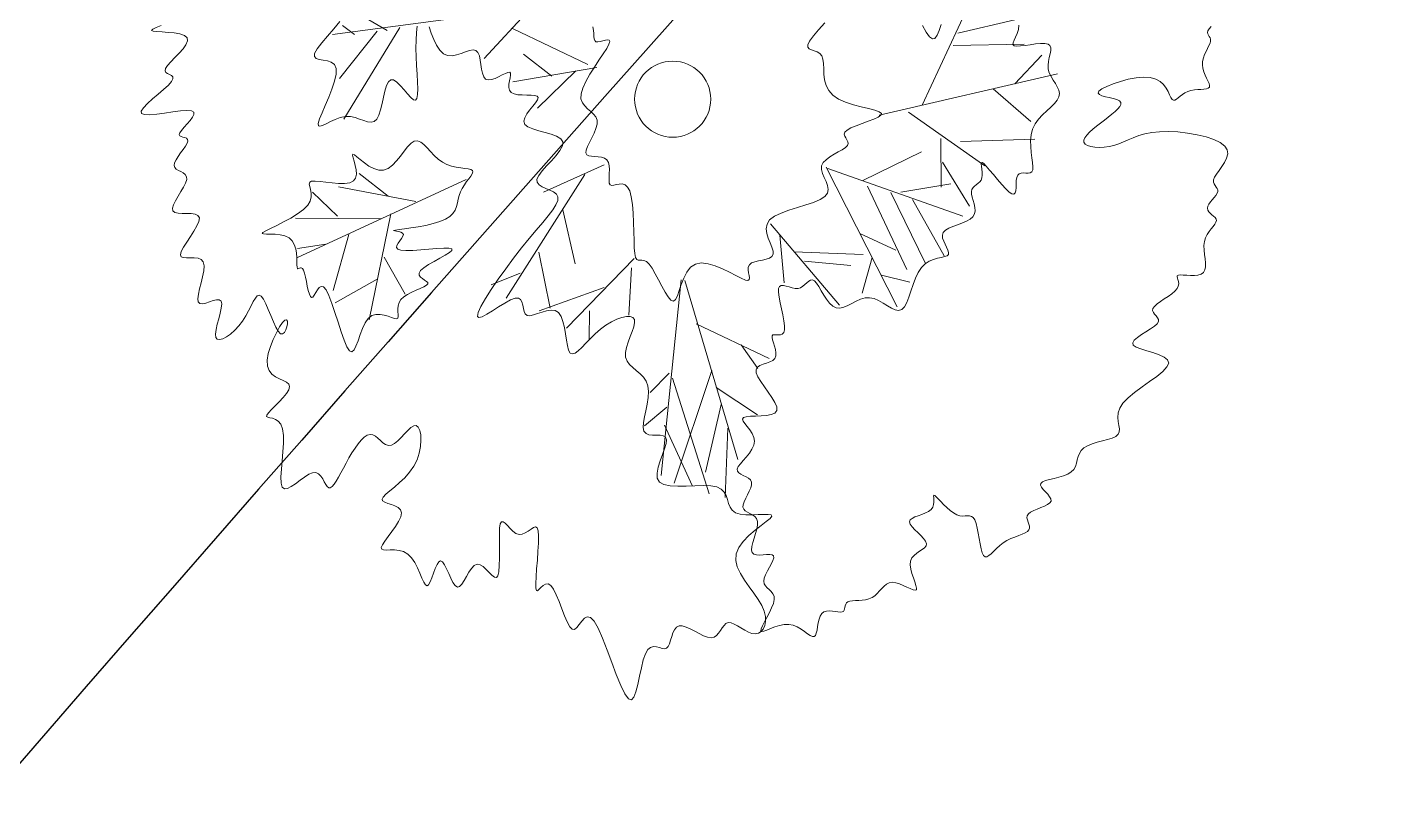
# Model space of a CAD drawing. Extents: x 2080 to 102394, y 2071 to 93424.
# Drawn here: x 83510.2 to 83609.7, y 82899.8 to 82956.6 of the extents above; entities that cross this region are included whole.
import ezdxf

# ---------------------------------------------------------------- set-up
doc = ezdxf.new("R2010")
doc.units = 0
doc.header["$LTSCALE"] = 20
doc.header["$MEASUREMENT"] = 0
doc.layers.add('casuanut tree', color=100, linetype='Continuous', lineweight=5)
doc.layers.add('road', color=2, linetype='Continuous')

# ---------------------------------------------------------------- blocks, each defined once
blk = doc.blocks.new('tr')
at = {"layer": 'casuanut tree'}
for p, q in [((-0.487, 0.2409), (-0.5413, 0.2922)), ((-0.1428, 0.2137), (-0.5866, 0.256)), ((-0.5473, 0.2469), (-0.5654, 0.2681)), ((-0.4628, 0.2409), (-0.6017, 0.0989)), ((-0.5051, 0.2439), (-0.5926, 0.1744)), ((-0.2213, 0.2197), (-0.3239, 0.1502)), ((-0.1398, 0.0959), (-0.2605, 0.1925)), ((-0.2092, 0.0898), (-0.2515, 0.1412)), ((-0.1247, 0.0868), (-0.2817, 0.0959)), ((-0.1639, 0.0898), (-0.2485, 0.0385)), ((0.445, -0.1163), (0.5666, 0.0392)), ((-0.6532, -0.073), (-0.6884, -0.0189)), ((-0.5062, -0.0793), (-0.6394, -0.0202)), ((-0.5539, -0.0579), (-0.5967, -0.0051)), ((0.526, -0.0217), (0.6544, -0.0487)), ((0.5395, -0.0014), (0.6476, -0.0014)), ((-0.4069, -0.0604), (-0.7425, -0.1308)), ((-0.5766, -0.0956), (-0.7299, -0.0592)), ((0.6206, -0.1163), (0.6814, -0.0758)), ((-0.5565, -0.0906), (-0.6394, -0.2729)), ((-0.1911, -0.1005), (-0.3843, -0.2908)), ((-0.1519, -0.0915), (-0.2726, -0.1156)), ((-0.6859, -0.1183), (-0.7387, -0.1145)), ((-0.6407, -0.1107), (-0.6922, -0.205)), ((0.3639, -0.1163), (0.7017, -0.1163)), ((0.4179, -0.1231), (0.5328, -0.2516)), ((0.5801, -0.1163), (0.6341, -0.1907)), ((-0.5866, -0.166), (-0.564, -0.2415)), ((-0.2454, -0.1549), (-0.2454, -0.2576)), ((0.2467, -0.1881), (0.3161, -0.4691)), ((0.249, -0.1907), (0.472, -0.3327)), ((0.307, -0.2274), (0.4248, -0.2002)), ((0.4652, -0.1839), (0.445, -0.2718)), ((0.499, -0.1975), (0.6341, -0.2245)), ((-0.608, -0.2025), (-0.6935, -0.2276)), ((-0.3058, -0.2214), (-0.3088, -0.3271)), ((-0.3481, -0.2516), (-0.4054, -0.2606)), ((0.3131, -0.2395), (0.3493, -0.4056)), ((0.458, -0.2274), (0.4882, -0.318)), ((-0.1368, -0.2727), (-0.2877, -0.3694)), ((0.1229, -0.2667), (0.2134, -0.4419)), ((0.3523, -0.2606), (0.3855, -0.4026)), ((0.3704, -0.2637), (0.464, -0.2697)), ((-0.1458, -0.2878), (-0.17, -0.3724)), ((0.135, -0.2908), (0.1229, -0.3785)), ((0.3885, -0.2818), (0.4218, -0.3966)), ((-0.2032, -0.312), (-0.33, -0.3271)), ((0.1531, -0.3271), (0.2768, -0.3603)), ((0.2799, -0.3211), (0.3372, -0.3664)), ((-0.2394, -0.3482), (-0.2515, -0.3996)), ((-0.0613, -0.3301), (-0.179, -0.6745)), ((-0.0552, -0.3331), (-0.0341, -0.6775)), ((0.1682, -0.3482), (0.2497, -0.3754)), ((0.2919, -0.3694), (0.2587, -0.4298)), ((-0.0526, -0.416), (0.0645, -0.5084)), ((0.301, -0.4056), (0.3493, -0.4298)), ((0.0195, -0.4723), (0.0397, -0.5219)), ((-0.1217, -0.4933), (-0.1639, -0.5204)), ((-0.1179, -0.5039), (-0.0999, -0.727)), ((-0.0436, -0.5061), (-0.1585, -0.6932)), ((-0.1398, -0.5537), (-0.1881, -0.5778)), ((-0.0432, -0.5386), (0.0202, -0.605)), ((-0.0413, -0.5715), (-0.0976, -0.6865)), ((-0.1517, -0.585), (-0.1269, -0.7067))]:
    blk.add_line(p, q, dxfattribs=at)
at = {"layer": 'casuanut tree', "color": 2}
blk.add_line((-0.0391, -0.6166), (-0.0729, -0.7406), dxfattribs=at)
at = {"layer": 'casuanut tree'}
for points in [[(0.4787, 0.0268), (0.4826, 0.0136), (0.4867, 0.0038), (0.4911, -0.0014), (0.496, -0.0013), (0.5013, 0.0033), (0.507, 0.0112), (0.5128, 0.0211)], [(0.6525, -0.0124), (0.6498, -0.0202), (0.646, -0.027), (0.6417, -0.0328), (0.6378, -0.0378), (0.6349, -0.0418), (0.6338, -0.0451), (0.6352, -0.0476), (0.6397, -0.0494), (0.6467, -0.0506), (0.6553, -0.0516), (0.6649, -0.0524), (0.6747, -0.0533), (0.6839, -0.0546), (0.6916, -0.0563), (0.6972, -0.0589), (0.7, -0.0623), (0.7005, -0.0665), (0.6992, -0.0715), (0.6967, -0.0772), (0.6937, -0.0833), (0.6907, -0.0899), (0.6883, -0.0968), (0.687, -0.1039), (0.6874, -0.1112), (0.6891, -0.1184), (0.6914, -0.1256), (0.6939, -0.1327), (0.6961, -0.1395), (0.6973, -0.1461), (0.6971, -0.1523), (0.6949, -0.158), (0.6904, -0.1633), (0.6838, -0.1683), (0.6759, -0.1732), (0.6671, -0.1783), (0.6579, -0.1838), (0.649, -0.19), (0.6409, -0.1971), (0.6341, -0.2054), (0.6291, -0.2148), (0.6256, -0.2252), (0.6233, -0.236), (0.6219, -0.2466), (0.6209, -0.2567), (0.62, -0.2657), (0.6189, -0.2732), (0.6172, -0.2786), (0.6147, -0.2817), (0.6114, -0.2828), (0.6076, -0.2825), (0.6034, -0.2816), (0.5992, -0.2804), (0.5951, -0.2797), (0.5912, -0.28), (0.588, -0.282), (0.5853, -0.2859), (0.5832, -0.2913), (0.5815, -0.2975), (0.5798, -0.3037), (0.578, -0.3091), (0.5759, -0.313), (0.5733, -0.3148), (0.5699, -0.3135), (0.5657, -0.3089), (0.5608, -0.3014), (0.5555, -0.292), (0.55, -0.2816), (0.5446, -0.271), (0.5395, -0.2611), (0.5351, -0.2528), (0.5317, -0.247), (0.5292, -0.2444), (0.5277, -0.2446), (0.5268, -0.247), (0.5263, -0.251), (0.5259, -0.2561), (0.5253, -0.2616), (0.5243, -0.2671), (0.5226, -0.2718), (0.5201, -0.2755), (0.5169, -0.2782), (0.5132, -0.2802), (0.5094, -0.282), (0.5057, -0.2837), (0.5024, -0.2858), (0.4997, -0.2885), (0.4979, -0.2921), (0.4971, -0.2969), (0.4971, -0.3027), (0.4975, -0.309), (0.4977, -0.3156), (0.4975, -0.3222), (0.4965, -0.3284), (0.4941, -0.3339), (0.49, -0.3383), (0.484, -0.3415), (0.4764, -0.3436), (0.4678, -0.3451), (0.4589, -0.3462), (0.4501, -0.3473), (0.442, -0.3488), (0.4352, -0.3509), (0.4303, -0.3541), (0.4276, -0.3585), (0.4268, -0.3639), (0.4274, -0.37), (0.4286, -0.3762), (0.4301, -0.3823), (0.4313, -0.3879), (0.4315, -0.3925), (0.4303, -0.3958), (0.4273, -0.3976), (0.4225, -0.3982), (0.4164, -0.3982), (0.4092, -0.3982), (0.4013, -0.3986), (0.393, -0.4001), (0.3845, -0.4031), (0.3763, -0.4082), (0.3685, -0.4157), (0.3612, -0.4251), (0.3543, -0.4355), (0.3477, -0.4462), (0.3414, -0.4564), (0.3353, -0.4652), (0.3293, -0.472), (0.3234, -0.4758), (0.3174, -0.4762), (0.3114, -0.4737), (0.3053, -0.469), (0.299, -0.463), (0.2924, -0.4564), (0.2855, -0.45), (0.2782, -0.4445), (0.2704, -0.4409), (0.2622, -0.4395), (0.2536, -0.44), (0.2449, -0.4417), (0.2362, -0.444), (0.2278, -0.4461), (0.2199, -0.4475), (0.2127, -0.4475), (0.2063, -0.4454), (0.2008, -0.4407), (0.1963, -0.434), (0.1925, -0.4259), (0.1892, -0.4171), (0.1863, -0.4082), (0.1836, -0.3999), (0.1809, -0.3929), (0.1781, -0.3879), (0.175, -0.3853), (0.1716, -0.3848), (0.1679, -0.3859), (0.1639, -0.3879), (0.1596, -0.3903), (0.1551, -0.3927), (0.1504, -0.3943), (0.1455, -0.3947), (0.1403, -0.3934), (0.1351, -0.3911), (0.13, -0.3881), (0.125, -0.3852), (0.1205, -0.383), (0.1165, -0.3821), (0.1131, -0.3832), (0.1105, -0.3868), (0.1089, -0.3933), (0.1079, -0.4022), (0.1074, -0.4128), (0.1072, -0.4242), (0.1069, -0.4358), (0.1064, -0.4467), (0.1055, -0.4561), (0.1038, -0.4634), (0.1013, -0.4679), (0.098, -0.4701), (0.0944, -0.4706), (0.0906, -0.47), (0.0869, -0.4689), (0.0835, -0.468), (0.0808, -0.4678), (0.079, -0.469), (0.0783, -0.4721), (0.0783, -0.4767), (0.0788, -0.4823), (0.0793, -0.4886), (0.0795, -0.4951), (0.079, -0.5012), (0.0775, -0.5066), (0.0745, -0.5107), (0.0699, -0.5134), (0.0641, -0.5148), (0.0576, -0.5156), (0.051, -0.5164), (0.0449, -0.5175), (0.0398, -0.5196), (0.0364, -0.5232), (0.0351, -0.5288), (0.0364, -0.5367), (0.0396, -0.5464), (0.044, -0.5574), (0.0488, -0.5688), (0.0532, -0.5799), (0.0565, -0.5902), (0.0578, -0.5989), (0.0565, -0.6054), (0.0519, -0.6091), (0.0448, -0.6104), (0.0358, -0.6101), (0.0258, -0.6086), (0.0158, -0.6067), (0.0065, -0.6049), (-0.0013, -0.6039), (-0.0066, -0.6043), (-0.0088, -0.6065), (-0.0086, -0.6104), (-0.0066, -0.6157), (-0.0036, -0.622), (-0.0003, -0.6291), (0.0025, -0.6366), (0.004, -0.6442), (0.0036, -0.6516), (0.0006, -0.6585), (-0.0044, -0.6649), (-0.0107, -0.6709), (-0.0178, -0.6764), (-0.0249, -0.6814), (-0.0313, -0.6861), (-0.0363, -0.6904), (-0.0392, -0.6944), (-0.0396, -0.6981), (-0.0379, -0.7015), (-0.0348, -0.7049), (-0.0308, -0.7082), (-0.0265, -0.7117), (-0.0227, -0.7153), (-0.02, -0.7193), (-0.0189, -0.7237), (-0.02, -0.7286), (-0.0228, -0.7339), (-0.0268, -0.7394), (-0.0315, -0.745), (-0.0361, -0.7505), (-0.0403, -0.7559), (-0.0434, -0.7609), (-0.0448, -0.7654), (-0.0442, -0.7693), (-0.042, -0.7729), (-0.0386, -0.7762), (-0.0347, -0.7795), (-0.0308, -0.783), (-0.0274, -0.7869), (-0.0252, -0.7915), (-0.0246, -0.7969), (-0.026, -0.8033), (-0.029, -0.8105), (-0.0331, -0.818), (-0.0375, -0.8257), (-0.0417, -0.8331), (-0.0451, -0.84), (-0.0471, -0.8461), (-0.0471, -0.851), (-0.0446, -0.8546), (-0.0402, -0.857), (-0.0344, -0.8585), (-0.0281, -0.8596), (-0.0218, -0.8606), (-0.0162, -0.8616), (-0.012, -0.8632), (-0.0099, -0.8657), (-0.0104, -0.8692), (-0.0129, -0.8736), (-0.017, -0.8788), (-0.0219, -0.8844), (-0.0271, -0.8903), (-0.0319, -0.8963), (-0.0358, -0.902), (-0.0381, -0.9074), (-0.0383, -0.9122), (-0.037, -0.9165), (-0.0345, -0.9206), (-0.0316, -0.9247), (-0.0288, -0.9289), (-0.0267, -0.9335), (-0.0258, -0.9387), (-0.0268, -0.9446), (-0.03, -0.9513), (-0.035, -0.9587), (-0.041, -0.9662), (-0.0475, -0.9737), (-0.0537, -0.9807), (-0.059, -0.9869), (-0.0626, -0.9918), (-0.064, -0.9953), (-0.0626, -0.9969), (-0.0587, -0.9972), (-0.0529, -0.9965), (-0.0455, -0.9953), (-0.0372, -0.9941), (-0.0283, -0.9934), (-0.0195, -0.9936), (-0.0111, -0.9953), (-0.0035, -0.9987), (0.0032, -1.0034), (0.0091, -1.0089), (0.0143, -1.0146), (0.0188, -1.0199), (0.0228, -1.0243), (0.0264, -1.0271), (0.0295, -1.0279), (0.0323, -1.0263), (0.0349, -1.0226), (0.0375, -1.0174), (0.04, -1.0113), (0.0428, -1.0049), (0.0458, -0.9988), (0.0492, -0.9935), (0.0531, -0.9896), (0.0576, -0.9876), (0.0626, -0.9872), (0.0678, -0.9879), (0.073, -0.9895), (0.078, -0.9914), (0.0827, -0.9933), (0.0869, -0.9947), (0.0903, -0.9953), (0.0928, -0.9947), (0.0946, -0.9931), (0.096, -0.9909), (0.0972, -0.9882), (0.0984, -0.9855), (0.0999, -0.9829), (0.102, -0.9808), (0.1049, -0.9795), (0.1088, -0.9791), (0.1135, -0.9795), (0.119, -0.9804), (0.1249, -0.9815), (0.1312, -0.9824), (0.1375, -0.983), (0.1439, -0.9829), (0.15, -0.9817), (0.1557, -0.9795), (0.1611, -0.9764), (0.1663, -0.9728), (0.1714, -0.9692), (0.1764, -0.966), (0.1816, -0.9635), (0.187, -0.9623), (0.1927, -0.9626), (0.1988, -0.9648), (0.2051, -0.9683), (0.2113, -0.9728), (0.2172, -0.9774), (0.2226, -0.9816), (0.2273, -0.9849), (0.2309, -0.9867), (0.2333, -0.9863), (0.2343, -0.9833), (0.2342, -0.9781), (0.2335, -0.9713), (0.2326, -0.9634), (0.2318, -0.955), (0.2315, -0.9466), (0.2323, -0.9388), (0.2344, -0.9322), (0.2382, -0.927), (0.2432, -0.9232), (0.249, -0.9204), (0.255, -0.9181), (0.2606, -0.916), (0.2654, -0.9138), (0.2689, -0.911), (0.2704, -0.9074), (0.2697, -0.9026), (0.2673, -0.8968), (0.2636, -0.8905), (0.2593, -0.8839), (0.2551, -0.8773), (0.2516, -0.8711), (0.2494, -0.8656), (0.249, -0.8612), (0.2511, -0.858), (0.2551, -0.8559), (0.2607, -0.8545), (0.2672, -0.8536), (0.2742, -0.8527), (0.2812, -0.8517), (0.2876, -0.8501), (0.293, -0.8477), (0.2969, -0.8442), (0.2995, -0.84), (0.3011, -0.8355), (0.3021, -0.8312), (0.3027, -0.8274), (0.3032, -0.8247), (0.304, -0.8234), (0.3053, -0.824), (0.3074, -0.8268), (0.3103, -0.8313), (0.3137, -0.8372), (0.3177, -0.8438), (0.3221, -0.8508), (0.3269, -0.8574), (0.3318, -0.8633), (0.3369, -0.8679), (0.3419, -0.8709), (0.3468, -0.8726), (0.3515, -0.8736), (0.3559, -0.8743), (0.3597, -0.8752), (0.363, -0.877), (0.3655, -0.88), (0.3673, -0.8848), (0.3681, -0.8918), (0.3682, -0.9005), (0.3679, -0.9102), (0.3674, -0.9203), (0.3669, -0.9303), (0.3668, -0.9393), (0.3672, -0.947), (0.3684, -0.9524), (0.3706, -0.9554), (0.3738, -0.956), (0.3779, -0.9548), (0.3827, -0.9523), (0.3884, -0.9489), (0.3947, -0.945), (0.4016, -0.9412), (0.4089, -0.9378), (0.4167, -0.9353), (0.4246, -0.9335), (0.4324, -0.9322), (0.4399, -0.9312), (0.4467, -0.9302), (0.4526, -0.9291), (0.4574, -0.9276), (0.4607, -0.9254), (0.4625, -0.9225), (0.463, -0.9189), (0.4628, -0.9149), (0.4623, -0.9108), (0.4619, -0.9066), (0.4621, -0.9026), (0.4635, -0.899), (0.4664, -0.8961), (0.4711, -0.894), (0.4772, -0.8924), (0.4842, -0.8912), (0.4915, -0.8902), (0.4986, -0.889), (0.5048, -0.8875), (0.5097, -0.8855), (0.5125, -0.8826), (0.513, -0.8787), (0.5117, -0.8741), (0.5092, -0.869), (0.506, -0.8637), (0.503, -0.8585), (0.5008, -0.8537), (0.5, -0.8496), (0.5013, -0.8465), (0.5051, -0.8446), (0.5111, -0.8435), (0.5187, -0.8431), (0.5273, -0.843), (0.5364, -0.8428), (0.5454, -0.8422), (0.5538, -0.841), (0.5609, -0.8386), (0.5664, -0.8351), (0.5706, -0.8304), (0.5739, -0.8251), (0.5768, -0.8195), (0.5798, -0.8138), (0.5833, -0.8085), (0.5877, -0.8039), (0.5936, -0.8003), (0.6012, -0.798), (0.6102, -0.7967), (0.6199, -0.796), (0.6299, -0.7957), (0.6396, -0.7953), (0.6484, -0.7945), (0.6557, -0.7929), (0.6611, -0.7902), (0.6642, -0.7861), (0.6656, -0.7808), (0.666, -0.7745), (0.6663, -0.7674), (0.6674, -0.7597), (0.6698, -0.7518), (0.6746, -0.7439), (0.6825, -0.7361), (0.694, -0.7287), (0.7081, -0.7216), (0.7238, -0.7149), (0.7397, -0.7083), (0.7546, -0.702), (0.7674, -0.6957), (0.7768, -0.6894), (0.7816, -0.6831), (0.781, -0.6768), (0.776, -0.6704), (0.7678, -0.664), (0.7577, -0.6578), (0.7471, -0.6518), (0.7373, -0.6461), (0.7296, -0.6407), (0.7253, -0.6358), (0.7254, -0.6314), (0.7293, -0.6274), (0.736, -0.6238), (0.7445, -0.6205), (0.7538, -0.6172), (0.763, -0.6141), (0.7711, -0.6109), (0.7771, -0.6076), (0.7803, -0.6042), (0.7812, -0.6005), (0.7804, -0.5968), (0.7787, -0.593), (0.7766, -0.5892), (0.7751, -0.5855), (0.7746, -0.5818), (0.776, -0.5783), (0.7797, -0.5751), (0.7853, -0.5719), (0.7924, -0.5689), (0.8002, -0.5658), (0.8082, -0.5627), (0.8159, -0.5595), (0.8226, -0.5561), (0.8278, -0.5524), (0.831, -0.5485), (0.8327, -0.5444), (0.8331, -0.5405), (0.833, -0.5368), (0.8327, -0.5336), (0.8327, -0.531), (0.8335, -0.5294), (0.8357, -0.5288), (0.8394, -0.5293), (0.8446, -0.5307), (0.8508, -0.5326), (0.8575, -0.5345), (0.8644, -0.5361), (0.871, -0.5368), (0.8769, -0.5364), (0.8818, -0.5344), (0.8854, -0.5305), (0.8878, -0.525), (0.8893, -0.5182), (0.8904, -0.5106), (0.8913, -0.5025), (0.8924, -0.4943), (0.894, -0.4864), (0.8965, -0.4792), (0.8999, -0.4729), (0.9042, -0.4676), (0.909, -0.463), (0.9138, -0.459), (0.9183, -0.4556), (0.9223, -0.4524), (0.9252, -0.4494), (0.9269, -0.4465), (0.9269, -0.4435), (0.9257, -0.4404), (0.9237, -0.4372), (0.9212, -0.434), (0.9188, -0.4307), (0.9167, -0.4273), (0.9155, -0.424), (0.9156, -0.4206), (0.9172, -0.4172), (0.9201, -0.4138), (0.9239, -0.4105), (0.9281, -0.4072), (0.9324, -0.404), (0.9363, -0.4008), (0.9395, -0.3977), (0.9415, -0.3947), (0.9421, -0.3917), (0.9415, -0.3889), (0.9403, -0.3859), (0.939, -0.3828), (0.9379, -0.3795), (0.9377, -0.376), (0.9387, -0.372), (0.9415, -0.3676), (0.9463, -0.3627), (0.9524, -0.3573), (0.9592, -0.3514), (0.9657, -0.3451), (0.9712, -0.3383), (0.9748, -0.3312), (0.9756, -0.3237), (0.973, -0.3158), (0.9663, -0.3076), (0.9561, -0.2994), (0.943, -0.2914), (0.9279, -0.2838), (0.9114, -0.2769), (0.8943, -0.2709), (0.8775, -0.2662), (0.8616, -0.2628), (0.8472, -0.2611), (0.8342, -0.2607), (0.8225, -0.2613), (0.8117, -0.2627), (0.8017, -0.2644), (0.7922, -0.2662), (0.783, -0.2676), (0.7737, -0.2685), (0.7644, -0.2684), (0.7552, -0.2675), (0.7464, -0.2659), (0.7384, -0.2637), (0.7315, -0.2609), (0.7261, -0.2577), (0.7224, -0.2542), (0.7208, -0.2504), (0.7216, -0.2466), (0.7244, -0.2426), (0.729, -0.2387), (0.735, -0.2347), (0.7422, -0.2306), (0.7501, -0.2267), (0.7585, -0.2227), (0.767, -0.2189), (0.7753, -0.2151), (0.783, -0.2115), (0.79, -0.2079), (0.7958, -0.2044), (0.8002, -0.2009), (0.8029, -0.1975), (0.8036, -0.1941), (0.8019, -0.1907), (0.7978, -0.1873), (0.7919, -0.184), (0.7851, -0.1806), (0.7784, -0.1773), (0.7725, -0.1741), (0.7685, -0.1709), (0.7671, -0.1678), (0.7692, -0.1648), (0.7755, -0.1619), (0.7853, -0.1593), (0.7978, -0.1573), (0.8119, -0.1559), (0.8268, -0.1554), (0.8416, -0.1561), (0.8554, -0.158), (0.8672, -0.1614), (0.8764, -0.1664), (0.8832, -0.1726), (0.888, -0.1796), (0.8913, -0.1869), (0.8934, -0.194), (0.8949, -0.2005), (0.8961, -0.206), (0.8976, -0.2099), (0.8996, -0.2119), (0.9022, -0.2123), (0.9054, -0.2114), (0.9091, -0.2097), (0.9134, -0.2075), (0.9182, -0.2053), (0.9234, -0.2033), (0.9291, -0.202), (0.9352, -0.2016), (0.9415, -0.202), (0.9477, -0.2028), (0.9536, -0.2038), (0.959, -0.2046), (0.9636, -0.205), (0.9673, -0.2046), (0.9697, -0.2031), (0.9707, -0.2003), (0.9706, -0.1964), (0.9697, -0.1915), (0.9684, -0.1859), (0.967, -0.1798), (0.966, -0.1733), (0.9656, -0.1667), (0.9663, -0.1603), (0.9682, -0.1541), (0.9711, -0.1483), (0.9747, -0.1428), (0.9787, -0.1376), (0.9826, -0.1328), (0.9862, -0.1284), (0.9892, -0.1244), (0.991, -0.1208), (0.9917, -0.1177), (0.9914, -0.1148), (0.9906, -0.1121), (0.9896, -0.1096), (0.989, -0.107), (0.9891, -0.1044), (0.9904, -0.1015), (0.9933, -0.0983), (0.998, -0.0947)], [(-0.8914, 0.3439), (-0.9015, 0.342), (-0.9082, 0.3405), (-0.9107, 0.3389), (-0.9083, 0.337), (-0.9018, 0.3347), (-0.8926, 0.3319), (-0.882, 0.3286), (-0.8711, 0.3249), (-0.8613, 0.3207), (-0.8538, 0.316), (-0.8499, 0.3107), (-0.8505, 0.305), (-0.8548, 0.2989), (-0.8619, 0.2927), (-0.8707, 0.2864), (-0.8802, 0.2802), (-0.8892, 0.2744), (-0.8967, 0.2692), (-0.9017, 0.2645), (-0.9034, 0.2607), (-0.9025, 0.2575), (-0.9, 0.2547), (-0.8968, 0.252), (-0.8938, 0.2493), (-0.892, 0.2463), (-0.8925, 0.2428), (-0.8961, 0.2386), (-0.9034, 0.2335), (-0.9136, 0.2278), (-0.9253, 0.2216), (-0.9374, 0.2152), (-0.9486, 0.209), (-0.9575, 0.2031), (-0.9629, 0.1979), (-0.9636, 0.1935), (-0.9587, 0.1903), (-0.9492, 0.1879), (-0.9364, 0.1862), (-0.9218, 0.1848), (-0.9067, 0.1836), (-0.8925, 0.1821), (-0.8806, 0.1803), (-0.8724, 0.1778), (-0.8689, 0.1744), (-0.8694, 0.1702), (-0.873, 0.1656), (-0.8787, 0.1607), (-0.8856, 0.1558), (-0.8925, 0.151), (-0.8986, 0.1466), (-0.9028, 0.1428), (-0.9045, 0.1398), (-0.9039, 0.1375), (-0.9018, 0.1355), (-0.8989, 0.1338), (-0.8957, 0.1321), (-0.893, 0.1302), (-0.8914, 0.1278), (-0.8916, 0.1248), (-0.8939, 0.121), (-0.8981, 0.1166), (-0.9035, 0.1117), (-0.9094, 0.1065), (-0.9153, 0.1012), (-0.9205, 0.096), (-0.9244, 0.091), (-0.9265, 0.0865), (-0.9261, 0.0826), (-0.924, 0.079), (-0.9206, 0.0758), (-0.9167, 0.0725), (-0.913, 0.0692), (-0.9101, 0.0654), (-0.9088, 0.0611), (-0.9096, 0.0561), (-0.913, 0.0501), (-0.9184, 0.0436), (-0.925, 0.0366), (-0.9321, 0.0294), (-0.9387, 0.0225), (-0.9441, 0.016), (-0.9474, 0.0102), (-0.9478, 0.0054), (-0.9449, 0.0017), (-0.9392, -0.001), (-0.9318, -0.0032), (-0.9236, -0.0052), (-0.9157, -0.0073), (-0.9089, -0.01), (-0.9043, -0.0135), (-0.9028, -0.0183), (-0.9051, -0.0245), (-0.9106, -0.0319), (-0.9181, -0.04), (-0.9267, -0.0484), (-0.9355, -0.0568), (-0.9433, -0.0646), (-0.9493, -0.0714), (-0.9524, -0.0769), (-0.9518, -0.0807), (-0.9483, -0.0833), (-0.9426, -0.085), (-0.9357, -0.0865), (-0.9286, -0.0881), (-0.922, -0.0905), (-0.9168, -0.0941), (-0.9141, -0.0994), (-0.9143, -0.1068), (-0.917, -0.1157), (-0.9214, -0.1257), (-0.9266, -0.1361), (-0.9319, -0.1462), (-0.9364, -0.1555), (-0.9394, -0.1634), (-0.94, -0.1693), (-0.9377, -0.1727), (-0.933, -0.1742), (-0.9267, -0.1743), (-0.9196, -0.1737), (-0.9124, -0.173), (-0.9059, -0.1729), (-0.901, -0.1741), (-0.8983, -0.1772), (-0.8984, -0.1826), (-0.9009, -0.1899), (-0.905, -0.1985), (-0.9098, -0.2079), (-0.9148, -0.2174), (-0.9192, -0.2263), (-0.9222, -0.2342), (-0.9231, -0.2403), (-0.9213, -0.2442), (-0.9171, -0.246), (-0.9111, -0.2459), (-0.9035, -0.244), (-0.895, -0.2404), (-0.8859, -0.2355), (-0.8767, -0.2294), (-0.8679, -0.2223), (-0.8599, -0.2143), (-0.8527, -0.2061), (-0.8462, -0.1983), (-0.8405, -0.1914), (-0.8354, -0.186), (-0.831, -0.1828), (-0.8272, -0.1823), (-0.824, -0.1851), (-0.8213, -0.1915), (-0.8189, -0.2008), (-0.8168, -0.212), (-0.8148, -0.2241), (-0.8128, -0.236), (-0.8105, -0.2467), (-0.8079, -0.2552), (-0.8049, -0.2606), (-0.8012, -0.262), (-0.7974, -0.2602), (-0.7937, -0.2562), (-0.7905, -0.251), (-0.7883, -0.2456), (-0.7874, -0.2409), (-0.7883, -0.2381), (-0.7913, -0.238), (-0.7967, -0.2415), (-0.8039, -0.2481), (-0.812, -0.2571), (-0.8205, -0.2678), (-0.8285, -0.2794), (-0.8352, -0.2914), (-0.84, -0.303), (-0.842, -0.3135), (-0.8408, -0.3224), (-0.8371, -0.3298), (-0.8316, -0.336), (-0.8254, -0.3413), (-0.8193, -0.346), (-0.8141, -0.3505), (-0.8109, -0.3549), (-0.8105, -0.3597), (-0.8134, -0.3651), (-0.8192, -0.3708), (-0.8269, -0.3768), (-0.8357, -0.3827), (-0.8446, -0.3883), (-0.8528, -0.3935), (-0.8593, -0.3979), (-0.8634, -0.4014), (-0.8644, -0.4039), (-0.8627, -0.4057), (-0.8592, -0.4074), (-0.8547, -0.4096), (-0.8498, -0.4127), (-0.8454, -0.4173), (-0.8421, -0.4239), (-0.8409, -0.433), (-0.8421, -0.4449), (-0.8454, -0.459), (-0.8499, -0.4744), (-0.855, -0.49), (-0.8598, -0.5051), (-0.8637, -0.5187), (-0.8659, -0.5299), (-0.8657, -0.5378), (-0.8625, -0.5417), (-0.8568, -0.5423), (-0.8492, -0.5404), (-0.8403, -0.5369), (-0.8308, -0.5327), (-0.8213, -0.5286), (-0.8125, -0.5255), (-0.8049, -0.5243), (-0.799, -0.5255), (-0.7947, -0.5289), (-0.7916, -0.5338), (-0.7894, -0.5395), (-0.7877, -0.5454), (-0.7862, -0.5509), (-0.7845, -0.5553), (-0.7823, -0.5581), (-0.7794, -0.5586), (-0.7757, -0.5572), (-0.7712, -0.5539), (-0.7661, -0.5492), (-0.7605, -0.5432), (-0.7543, -0.5363), (-0.7477, -0.5288), (-0.7407, -0.5209), (-0.7334, -0.5128), (-0.7259, -0.505), (-0.7184, -0.4977), (-0.711, -0.4911), (-0.7038, -0.4857), (-0.6971, -0.4817), (-0.691, -0.4794), (-0.6855, -0.4792), (-0.6808, -0.4811), (-0.6767, -0.4847), (-0.673, -0.4894), (-0.6695, -0.4945), (-0.6658, -0.4995), (-0.6618, -0.5037), (-0.6571, -0.5066), (-0.6517, -0.5073), (-0.6453, -0.5057), (-0.6382, -0.5022), (-0.6307, -0.4975), (-0.6232, -0.4924), (-0.6158, -0.4876), (-0.6091, -0.4839), (-0.6033, -0.482), (-0.5988, -0.4826), (-0.5958, -0.4862), (-0.5944, -0.4926), (-0.5946, -0.501), (-0.5964, -0.511), (-0.5999, -0.522), (-0.605, -0.5333), (-0.6117, -0.5444), (-0.6202, -0.5547), (-0.6302, -0.5637), (-0.6413, -0.5716), (-0.6526, -0.5783), (-0.6637, -0.5841), (-0.6737, -0.5891), (-0.6821, -0.5935), (-0.6881, -0.5974), (-0.6911, -0.6009), (-0.6907, -0.6042), (-0.6875, -0.6074), (-0.6825, -0.6107), (-0.6765, -0.6143), (-0.6705, -0.6182), (-0.6655, -0.6226), (-0.6623, -0.6277), (-0.6619, -0.6336), (-0.6648, -0.6403), (-0.6706, -0.6477), (-0.6782, -0.6554), (-0.6868, -0.6631), (-0.6954, -0.6705), (-0.7032, -0.6773), (-0.7092, -0.6831), (-0.7125, -0.6876), (-0.7125, -0.6907), (-0.7096, -0.6927), (-0.7044, -0.6942), (-0.6976, -0.6955), (-0.6899, -0.6973), (-0.6818, -0.7), (-0.6741, -0.7041), (-0.6675, -0.7102), (-0.6624, -0.7184), (-0.6586, -0.7283), (-0.6559, -0.739), (-0.6538, -0.7496), (-0.6522, -0.7594), (-0.6505, -0.7675), (-0.6486, -0.7732), (-0.6461, -0.7755), (-0.6427, -0.7741), (-0.6386, -0.7695), (-0.634, -0.763), (-0.6291, -0.7554), (-0.6241, -0.7479), (-0.6193, -0.7415), (-0.615, -0.7372), (-0.6112, -0.7361), (-0.6082, -0.7389), (-0.6058, -0.7449), (-0.6038, -0.753), (-0.602, -0.7623), (-0.6002, -0.7717), (-0.598, -0.7801), (-0.5954, -0.7867), (-0.592, -0.7902), (-0.5878, -0.79), (-0.5828, -0.7868), (-0.5772, -0.7815), (-0.5712, -0.7751), (-0.565, -0.7685), (-0.5588, -0.7628), (-0.5527, -0.7588), (-0.547, -0.7575), (-0.5418, -0.7596), (-0.537, -0.7643), (-0.5326, -0.7705), (-0.5286, -0.7772), (-0.5248, -0.7833), (-0.5212, -0.7876), (-0.5177, -0.7891), (-0.5144, -0.7868), (-0.511, -0.7799), (-0.5076, -0.7692), (-0.5043, -0.756), (-0.501, -0.7414), (-0.4977, -0.7268), (-0.4946, -0.7133), (-0.4915, -0.7021), (-0.4885, -0.6944), (-0.4855, -0.6911), (-0.4826, -0.6917), (-0.4796, -0.695), (-0.4764, -0.7003), (-0.4728, -0.7066), (-0.4688, -0.7128), (-0.4643, -0.7181), (-0.4592, -0.7214), (-0.4534, -0.7223), (-0.4472, -0.7211), (-0.4411, -0.7189), (-0.4353, -0.7165), (-0.4302, -0.7148), (-0.4263, -0.7146), (-0.4238, -0.7169), (-0.4232, -0.7226), (-0.4246, -0.7321), (-0.4277, -0.7448), (-0.432, -0.7595), (-0.4368, -0.7751), (-0.4417, -0.7906), (-0.4461, -0.8048), (-0.4495, -0.8167), (-0.4513, -0.8251), (-0.4512, -0.8294), (-0.4493, -0.8302), (-0.4461, -0.8287), (-0.4419, -0.8261), (-0.4371, -0.8234), (-0.4321, -0.8218), (-0.4274, -0.8224), (-0.4232, -0.8262), (-0.4198, -0.8342), (-0.4171, -0.8454), (-0.415, -0.8586), (-0.413, -0.8727), (-0.4111, -0.8865), (-0.4089, -0.8988), (-0.4063, -0.9084), (-0.4029, -0.9141), (-0.3986, -0.9152), (-0.3937, -0.9128), (-0.3882, -0.9083), (-0.3823, -0.9033), (-0.3764, -0.8993), (-0.3706, -0.8978), (-0.3651, -0.9004), (-0.3601, -0.9085), (-0.3558, -0.9231), (-0.352, -0.9429), (-0.3487, -0.966), (-0.3455, -0.9903), (-0.3423, -1.0141), (-0.3389, -1.0354), (-0.3351, -1.0523), (-0.3308, -1.0629), (-0.3258, -1.0658), (-0.3202, -1.062), (-0.3142, -1.0532), (-0.3077, -1.0409), (-0.3011, -1.0267), (-0.2944, -1.0122), (-0.2878, -0.9989), (-0.2813, -0.9885), (-0.2751, -0.9821), (-0.2693, -0.9793), (-0.2637, -0.9791), (-0.2585, -0.9808), (-0.2536, -0.9833), (-0.249, -0.9858), (-0.2447, -0.9875), (-0.2407, -0.9874), (-0.2371, -0.9849), (-0.2336, -0.9805), (-0.2302, -0.9748), (-0.2267, -0.9686), (-0.223, -0.9626), (-0.2189, -0.9574), (-0.2144, -0.9538), (-0.2092, -0.9524), (-0.2034, -0.9538), (-0.197, -0.9574), (-0.1902, -0.9626), (-0.1832, -0.9686), (-0.1761, -0.9748), (-0.1692, -0.9805), (-0.1625, -0.9849), (-0.1563, -0.9874), (-0.1507, -0.9874), (-0.1456, -0.9855), (-0.1409, -0.9822), (-0.1365, -0.9781), (-0.1322, -0.9739), (-0.128, -0.9703), (-0.1237, -0.9678), (-0.1191, -0.9671), (-0.1143, -0.9686), (-0.1093, -0.972), (-0.104, -0.9767), (-0.0985, -0.982), (-0.0928, -0.9875), (-0.087, -0.9925), (-0.0811, -0.9964), (-0.0752, -0.9986), (-0.0694, -0.9988), (-0.0638, -0.9969), (-0.0587, -0.9931), (-0.0545, -0.9875), (-0.0515, -0.9803), (-0.0497, -0.9716), (-0.0497, -0.9615), (-0.0516, -0.9502), (-0.0555, -0.9379), (-0.0608, -0.9248), (-0.0667, -0.9113), (-0.0724, -0.8975), (-0.077, -0.8839), (-0.0798, -0.8706), (-0.0798, -0.8581), (-0.0764, -0.8465), (-0.0689, -0.8362), (-0.0583, -0.827), (-0.0458, -0.819), (-0.0326, -0.812), (-0.0198, -0.8061), (-0.0087, -0.801), (-0.0005, -0.7969), (0.0036, -0.7936), (0.0028, -0.7909), (-0.0022, -0.7888), (-0.0103, -0.7869), (-0.0205, -0.785), (-0.0317, -0.7828), (-0.0428, -0.7801), (-0.0528, -0.7766), (-0.0606, -0.7722), (-0.0654, -0.7665), (-0.0679, -0.7599), (-0.0689, -0.7527), (-0.0693, -0.7451), (-0.0701, -0.7376), (-0.072, -0.7303), (-0.0761, -0.7237), (-0.0831, -0.7181), (-0.0938, -0.7136), (-0.1072, -0.7099), (-0.1223, -0.7068), (-0.138, -0.7038), (-0.1532, -0.7006), (-0.1667, -0.6967), (-0.1775, -0.6917), (-0.1845, -0.6854), (-0.1868, -0.6774), (-0.1852, -0.6681), (-0.1809, -0.658), (-0.1747, -0.6475), (-0.1679, -0.6372), (-0.1615, -0.6275), (-0.1565, -0.619), (-0.1541, -0.6121), (-0.1549, -0.6072), (-0.1584, -0.6038), (-0.1639, -0.6015), (-0.1705, -0.5997), (-0.1774, -0.598), (-0.1837, -0.5957), (-0.1885, -0.5923), (-0.1912, -0.5874), (-0.1911, -0.5804), (-0.1886, -0.5718), (-0.1845, -0.5619), (-0.1795, -0.5512), (-0.1744, -0.5399), (-0.1698, -0.5286), (-0.1666, -0.5176), (-0.1653, -0.5073), (-0.1666, -0.4982), (-0.1699, -0.4899), (-0.1745, -0.4824), (-0.1798, -0.4752), (-0.185, -0.4683), (-0.1895, -0.4614), (-0.1926, -0.4542), (-0.1935, -0.4465), (-0.1917, -0.4381), (-0.1879, -0.4293), (-0.1827, -0.4203), (-0.1769, -0.4114), (-0.1711, -0.4029), (-0.1662, -0.395), (-0.1629, -0.388), (-0.1619, -0.3823), (-0.1638, -0.3779), (-0.1683, -0.375), (-0.1751, -0.3735), (-0.1836, -0.3734), (-0.1935, -0.3746), (-0.2044, -0.377), (-0.2157, -0.3807), (-0.2272, -0.3856), (-0.2384, -0.3916), (-0.2491, -0.3982), (-0.2591, -0.4047), (-0.2682, -0.4106), (-0.2762, -0.4153), (-0.2828, -0.4181), (-0.288, -0.4186), (-0.2914, -0.4161), (-0.2931, -0.4102), (-0.2934, -0.4015), (-0.2928, -0.391), (-0.292, -0.3793), (-0.2913, -0.3674), (-0.2914, -0.356), (-0.2928, -0.3461), (-0.2959, -0.3383), (-0.3012, -0.3334), (-0.3082, -0.3309), (-0.3164, -0.3302), (-0.3251, -0.3306), (-0.3337, -0.3314), (-0.3417, -0.3321), (-0.3484, -0.332), (-0.3533, -0.3304), (-0.3561, -0.3269), (-0.3571, -0.3219), (-0.3571, -0.3161), (-0.3569, -0.3099), (-0.3571, -0.304), (-0.3586, -0.2991), (-0.362, -0.2956), (-0.368, -0.2944), (-0.3771, -0.2956), (-0.3885, -0.2988), (-0.4011, -0.303), (-0.4137, -0.3075), (-0.4254, -0.3114), (-0.435, -0.3139), (-0.4413, -0.3141), (-0.4434, -0.3113), (-0.4404, -0.3048), (-0.4329, -0.2951), (-0.4215, -0.2828), (-0.4071, -0.2686), (-0.3905, -0.2532), (-0.3725, -0.2373), (-0.3538, -0.2215), (-0.3353, -0.2065), (-0.3177, -0.1928), (-0.3014, -0.1806), (-0.2866, -0.1696), (-0.2738, -0.1597), (-0.2633, -0.1509), (-0.2554, -0.1431), (-0.2504, -0.1361), (-0.2486, -0.1299), (-0.2503, -0.1242), (-0.2545, -0.1191), (-0.2603, -0.1142), (-0.2668, -0.1096), (-0.2729, -0.1049), (-0.2776, -0.1001), (-0.28, -0.0949), (-0.279, -0.0893), (-0.2741, -0.0831), (-0.266, -0.0764), (-0.256, -0.0693), (-0.2451, -0.062), (-0.2346, -0.0545), (-0.2257, -0.0471), (-0.2194, -0.0399), (-0.2171, -0.033), (-0.2194, -0.0264), (-0.2257, -0.0202), (-0.2346, -0.0142), (-0.245, -0.0084), (-0.2557, -0.0028), (-0.2656, 0.0029), (-0.2734, 0.0086), (-0.2779, 0.0144), (-0.2784, 0.0204), (-0.2755, 0.0265), (-0.2701, 0.0325), (-0.2634, 0.0383), (-0.2563, 0.0438), (-0.2499, 0.0489), (-0.2451, 0.0534), (-0.243, 0.0572), (-0.2443, 0.0602), (-0.2485, 0.0626), (-0.2547, 0.0646), (-0.2623, 0.0665), (-0.2703, 0.0685), (-0.278, 0.0708), (-0.2845, 0.0737), (-0.2892, 0.0775), (-0.2913, 0.0822), (-0.2913, 0.0876), (-0.2899, 0.0933), (-0.2876, 0.099), (-0.2852, 0.1044), (-0.2833, 0.109), (-0.2825, 0.1126), (-0.2835, 0.1147), (-0.2868, 0.1151), (-0.2919, 0.1143), (-0.2982, 0.1128), (-0.3054, 0.111), (-0.3126, 0.1096), (-0.3195, 0.109), (-0.3254, 0.1097), (-0.3297, 0.1124), (-0.3321, 0.1173), (-0.333, 0.124), (-0.3328, 0.132), (-0.3321, 0.1404), (-0.3315, 0.1489), (-0.3314, 0.1566), (-0.3325, 0.1631), (-0.3353, 0.1676), (-0.3402, 0.1699), (-0.3467, 0.1703), (-0.3545, 0.1696), (-0.3631, 0.1686), (-0.3719, 0.168), (-0.3805, 0.1684), (-0.3883, 0.1707), (-0.395, 0.1755), (-0.4001, 0.1833), (-0.4039, 0.1936), (-0.4065, 0.2053), (-0.4084, 0.2176), (-0.4098, 0.2297)], [(-0.4309, 0.2363), (-0.4349, 0.2248), (-0.4387, 0.2116), (-0.4423, 0.1969), (-0.4455, 0.1813), (-0.4483, 0.1654), (-0.451, 0.1498), (-0.4536, 0.1354), (-0.4561, 0.1228), (-0.4588, 0.1128), (-0.4616, 0.1061), (-0.4648, 0.1034), (-0.4684, 0.1052), (-0.4723, 0.1105), (-0.4766, 0.1182), (-0.4811, 0.1271), (-0.4859, 0.1359), (-0.4908, 0.1436), (-0.4958, 0.149), (-0.5008, 0.1507), (-0.5059, 0.1481), (-0.511, 0.1418), (-0.5161, 0.1328), (-0.5213, 0.1223), (-0.5265, 0.1112), (-0.5317, 0.1007), (-0.5371, 0.0917), (-0.5425, 0.0854), (-0.5481, 0.0824), (-0.5538, 0.0825), (-0.5599, 0.0847), (-0.5663, 0.0885), (-0.5732, 0.0929), (-0.5807, 0.0974), (-0.5888, 0.1011), (-0.5977, 0.1034), (-0.6073, 0.1037), (-0.6172, 0.1024), (-0.6267, 0.1004), (-0.6354, 0.0982), (-0.6426, 0.0966), (-0.6477, 0.0963), (-0.6502, 0.0979), (-0.6495, 0.1023), (-0.6452, 0.1098), (-0.6382, 0.1199), (-0.6293, 0.1318), (-0.6198, 0.1449), (-0.6105, 0.1584), (-0.6024, 0.1715), (-0.5967, 0.1835), (-0.5943, 0.1935), (-0.5958, 0.2012), (-0.6005, 0.2068), (-0.6071, 0.2109), (-0.6144, 0.2141), (-0.6213, 0.217), (-0.6264, 0.2202), (-0.6287, 0.2242), (-0.627, 0.2296), (-0.6203, 0.2369), (-0.6098, 0.2457), (-0.5967, 0.2555), (-0.5823, 0.2659), (-0.5682, 0.2765)], [(-0.1148, 0.1616), (-0.1151, 0.1551), (-0.116, 0.1492), (-0.1171, 0.1439), (-0.1177, 0.1395), (-0.1174, 0.1361), (-0.1158, 0.1338), (-0.1124, 0.1327), (-0.1078, 0.1324), (-0.1027, 0.1325), (-0.0978, 0.1326), (-0.0936, 0.1321), (-0.0911, 0.1308), (-0.0907, 0.1281), (-0.0932, 0.1237), (-0.0991, 0.1171), (-0.1077, 0.1088), (-0.118, 0.0992), (-0.1291, 0.0886), (-0.1403, 0.0776), (-0.1504, 0.0665), (-0.1587, 0.0558), (-0.1642, 0.0459), (-0.1663, 0.0372), (-0.1655, 0.0296), (-0.1626, 0.0227), (-0.1586, 0.0163), (-0.154, 0.0103), (-0.1499, 0.0044), (-0.147, -0.0017), (-0.1462, -0.0082), (-0.1479, -0.0152), (-0.1518, -0.0226), (-0.1571, -0.0302), (-0.1631, -0.0377), (-0.1691, -0.0449), (-0.1744, -0.0516), (-0.1782, -0.0574), (-0.1799, -0.0622), (-0.179, -0.0659), (-0.1759, -0.0686), (-0.1712, -0.0707), (-0.1655, -0.0725), (-0.1594, -0.0744), (-0.1535, -0.0767), (-0.1485, -0.0796), (-0.145, -0.0837), (-0.1435, -0.0889), (-0.1435, -0.0952), (-0.1447, -0.1019), (-0.1465, -0.1089), (-0.1483, -0.1155), (-0.1498, -0.1215), (-0.1504, -0.1264), (-0.1495, -0.1299), (-0.147, -0.1316), (-0.143, -0.1321), (-0.1381, -0.1321), (-0.1328, -0.1323), (-0.1275, -0.1333), (-0.1228, -0.136), (-0.1191, -0.141), (-0.1169, -0.149), (-0.1166, -0.1604), (-0.1178, -0.1746), (-0.1202, -0.1905), (-0.1232, -0.2073), (-0.1266, -0.224), (-0.1297, -0.2397), (-0.1323, -0.2533), (-0.1338, -0.264), (-0.1339, -0.271), (-0.1328, -0.2751), (-0.1307, -0.2771), (-0.1277, -0.278), (-0.1242, -0.2787), (-0.1203, -0.2801), (-0.1163, -0.2831), (-0.1124, -0.2887), (-0.1087, -0.2975), (-0.1053, -0.3086), (-0.102, -0.3211), (-0.0987, -0.3338), (-0.0954, -0.3457), (-0.092, -0.3556), (-0.0883, -0.3625), (-0.0842, -0.3654), (-0.0798, -0.3634), (-0.0748, -0.3575), (-0.0693, -0.3489), (-0.063, -0.3387), (-0.0559, -0.3284), (-0.048, -0.3189), (-0.0391, -0.3117), (-0.0291, -0.3079), (-0.018, -0.3084), (-0.0062, -0.3125), (0.0058, -0.3192), (0.0177, -0.3276), (0.0289, -0.3366), (0.039, -0.3453), (0.0476, -0.3526), (0.0543, -0.3575), (0.0586, -0.3593), (0.0611, -0.3583), (0.0623, -0.3553), (0.0627, -0.3509), (0.0629, -0.3456), (0.0634, -0.3402), (0.0649, -0.3353), (0.0678, -0.3316), (0.0725, -0.3294), (0.0786, -0.3286), (0.0857, -0.3285), (0.0931, -0.3287), (0.1003, -0.3288), (0.1067, -0.3281), (0.1118, -0.3262), (0.1151, -0.3225), (0.1161, -0.3169), (0.1155, -0.3095), (0.1141, -0.301), (0.1127, -0.2918), (0.112, -0.2826), (0.113, -0.2737), (0.1164, -0.2659), (0.1229, -0.2594), (0.1332, -0.2549), (0.1465, -0.2519), (0.1617, -0.2499), (0.178, -0.2486), (0.1941, -0.2474), (0.2092, -0.246), (0.2222, -0.2437), (0.2322, -0.2403), (0.2383, -0.2353), (0.2411, -0.2289), (0.2416, -0.2217), (0.2406, -0.2138), (0.2389, -0.2057), (0.2375, -0.1978), (0.2372, -0.1904), (0.2389, -0.1839), (0.2432, -0.1786), (0.2496, -0.1744), (0.2575, -0.1709), (0.2661, -0.168), (0.2747, -0.1655), (0.2828, -0.1632), (0.2894, -0.1608), (0.2941, -0.158), (0.2962, -0.1548), (0.2964, -0.1513), (0.2954, -0.1474), (0.2939, -0.1435), (0.2929, -0.1397), (0.293, -0.136), (0.295, -0.1327), (0.2997, -0.1299), (0.3076, -0.1276), (0.3179, -0.1258), (0.3295, -0.1243), (0.3412, -0.1228), (0.3521, -0.1213), (0.361, -0.1194), (0.3668, -0.1171), (0.3684, -0.1141), (0.3651, -0.1103), (0.3576, -0.1056), (0.3472, -0.1002), (0.3348, -0.0939), (0.3216, -0.0869), (0.3087, -0.0791), (0.2973, -0.0705), (0.2884, -0.0611), (0.283, -0.0511), (0.2805, -0.0406), (0.2802, -0.03), (0.2813, -0.0196), (0.2831, -0.0096), (0.2848, -0.0004), (0.2857, 0.0077), (0.2851, 0.0144), (0.2824, 0.0195), (0.2782, 0.0234), (0.2734, 0.0265), (0.2687, 0.0293), (0.2652, 0.0322), (0.2635, 0.0356), (0.2646, 0.04), (0.2693, 0.0459), (0.2781, 0.0536), (0.2902, 0.0627), (0.3044, 0.0727)]]:
    blk.add_lwpolyline(points, dxfattribs=at)
blk.add_lwpolyline([(-0.5999, 0.0324), (-0.601, 0.0306), (-0.601, 0.0259), (-0.6007, 0.0192), (-0.6004, 0.0111), (-0.6006, 0.0027), (-0.602, -0.0051), (-0.605, -0.0117), (-0.6101, -0.016), (-0.6176, -0.0176), (-0.6271, -0.0167), (-0.6378, -0.0142), (-0.649, -0.0106), (-0.6601, -0.0066), (-0.6704, -0.0029), (-0.6791, -0.0002), (-0.6855, 0.0009), (-0.6892, -0.0002), (-0.6908, -0.0033), (-0.6911, -0.0079), (-0.691, -0.0137), (-0.6912, -0.0202), (-0.6926, -0.0272), (-0.6961, -0.0342), (-0.7024, -0.0408), (-0.7121, -0.0468), (-0.7244, -0.0521), (-0.7383, -0.0567), (-0.7528, -0.0607), (-0.7667, -0.0641), (-0.779, -0.067), (-0.7887, -0.0694), (-0.7947, -0.0713), (-0.7963, -0.0728), (-0.794, -0.0741), (-0.7888, -0.0755), (-0.7815, -0.0772), (-0.773, -0.0794), (-0.7643, -0.0824), (-0.7562, -0.0863), (-0.7497, -0.0915), (-0.7453, -0.0981), (-0.743, -0.1057), (-0.7422, -0.1139), (-0.7426, -0.1223), (-0.7438, -0.1303), (-0.7452, -0.1375), (-0.7466, -0.1435), (-0.7474, -0.1479), (-0.7474, -0.1503), (-0.7466, -0.1512), (-0.7453, -0.1511), (-0.7436, -0.1506), (-0.7418, -0.1502), (-0.74, -0.1506), (-0.7384, -0.1522), (-0.7373, -0.1558), (-0.7367, -0.1615), (-0.7366, -0.169), (-0.7367, -0.1774), (-0.7369, -0.1861), (-0.7369, -0.1943), (-0.7365, -0.2013), (-0.7356, -0.2063), (-0.7339, -0.2087), (-0.7314, -0.2081), (-0.7281, -0.2051), (-0.7243, -0.201), (-0.7201, -0.1968), (-0.7159, -0.1935), (-0.7118, -0.1924), (-0.7079, -0.1945), (-0.7046, -0.2008), (-0.702, -0.2122), (-0.6999, -0.2274), (-0.6982, -0.2452), (-0.6966, -0.264), (-0.695, -0.2823), (-0.6931, -0.2988), (-0.6907, -0.3119), (-0.6878, -0.3203), (-0.684, -0.3229), (-0.6794, -0.3205), (-0.6742, -0.3143), (-0.6683, -0.3055), (-0.662, -0.2954), (-0.6551, -0.2853), (-0.6479, -0.2762), (-0.6405, -0.2696), (-0.6328, -0.2662), (-0.6251, -0.2657), (-0.6176, -0.2673), (-0.6105, -0.2703), (-0.6039, -0.274), (-0.5982, -0.2777), (-0.5934, -0.2806), (-0.5898, -0.282), (-0.5875, -0.2814), (-0.5861, -0.2789), (-0.5852, -0.2751), (-0.5844, -0.2703), (-0.5834, -0.2649), (-0.5816, -0.2593), (-0.5786, -0.254), (-0.574, -0.2493), (-0.5676, -0.2456), (-0.5599, -0.2427), (-0.5513, -0.2405), (-0.5426, -0.2387), (-0.5344, -0.2373), (-0.5273, -0.2358), (-0.5219, -0.2343), (-0.5189, -0.2324), (-0.5185, -0.23), (-0.5203, -0.2272), (-0.5232, -0.224), (-0.5266, -0.2206), (-0.5295, -0.2169), (-0.5311, -0.2131), (-0.5304, -0.2092), (-0.5267, -0.2054), (-0.5195, -0.2016), (-0.5096, -0.198), (-0.4982, -0.1945), (-0.4865, -0.1911), (-0.4758, -0.1879), (-0.4672, -0.1849), (-0.462, -0.1821), (-0.4614, -0.1794), (-0.4662, -0.177), (-0.4755, -0.1747), (-0.4881, -0.1725), (-0.5025, -0.1703), (-0.5176, -0.168), (-0.5321, -0.1657), (-0.5445, -0.1631), (-0.5538, -0.1603), (-0.5588, -0.1572), (-0.5602, -0.1538), (-0.5589, -0.1503), (-0.5557, -0.1468), (-0.5516, -0.1432), (-0.5474, -0.1397), (-0.5441, -0.1363), (-0.5425, -0.1332), (-0.5433, -0.1304), (-0.5459, -0.128), (-0.5495, -0.1259), (-0.5533, -0.1242), (-0.5566, -0.123), (-0.5585, -0.1221), (-0.5582, -0.1218), (-0.5549, -0.122), (-0.5481, -0.1226), (-0.5382, -0.1236), (-0.5262, -0.1246), (-0.5127, -0.1255), (-0.4985, -0.126), (-0.4846, -0.1259), (-0.4716, -0.125), (-0.4603, -0.1231), (-0.4514, -0.12), (-0.4445, -0.1158), (-0.4393, -0.1107), (-0.4353, -0.1051), (-0.432, -0.099), (-0.429, -0.0927), (-0.4258, -0.0864), (-0.422, -0.0803), (-0.4174, -0.0746), (-0.4121, -0.0693), (-0.4066, -0.0644), (-0.4013, -0.06), (-0.3968, -0.056), (-0.3934, -0.0524), (-0.3915, -0.0492), (-0.3916, -0.0465), (-0.394, -0.0441), (-0.3984, -0.0419), (-0.4044, -0.0397), (-0.4115, -0.0372), (-0.4192, -0.0341), (-0.4273, -0.0303), (-0.4351, -0.0255), (-0.4423, -0.0194), (-0.4486, -0.012), (-0.454, -0.0038), (-0.4589, 0.0048), (-0.4635, 0.013), (-0.4681, 0.0202), (-0.4729, 0.0259), (-0.4781, 0.0294), (-0.484, 0.0302), (-0.4907, 0.0278), (-0.4983, 0.0229), (-0.5065, 0.0164), (-0.5152, 0.0092), (-0.5242, 0.0021), (-0.5334, -0.0039), (-0.5425, -0.008), (-0.5515, -0.0093), (-0.5602, -0.0072), (-0.5684, -0.0023), (-0.576, 0.0044), (-0.5829, 0.012), (-0.5889, 0.0195), (-0.5938, 0.0261), (-0.5975, 0.0307)], close=True, dxfattribs=at)
at = {"layer": 'casuanut tree', "linetype": 'Continuous'}
blk.add_circle((-0.0014, -0.0017), 0.0703, dxfattribs=at)

msp = doc.modelspace()

# ---------------------------------------------------------------- linework, layer by layer
at = {"linetype": 'Continuous', "ltscale": 0.5}
msp.add_arc((85196.546, 81455.42), 1997.679, 133.082131, 152.514349, dxfattribs=at)
at = {"layer": 'road', "linetype": 'Continuous', "ltscale": 0.5}
for centre, radius, start, end in [((88184.036, 78843.785), 6190.91, 136.1388184, 141.7810234), ((88481.303, 78597.976), 6396.539, 136.5486745, 141.700778)]:
    msp.add_arc(centre, radius, start, end, dxfattribs=at)

# ---------------------------------------------------------------- block references
at = {"layer": 'casuanut tree', "linetype": 'Continuous', "xscale": 39.3723505157182, "yscale": 39.37235051571042, "zscale": 39.37235051570639, "rotation": 13.01607038379638}
msp.add_blockref('tr', (83557.231, 82951.457), dxfattribs=at)

doc.saveas('drawing.dxf')
